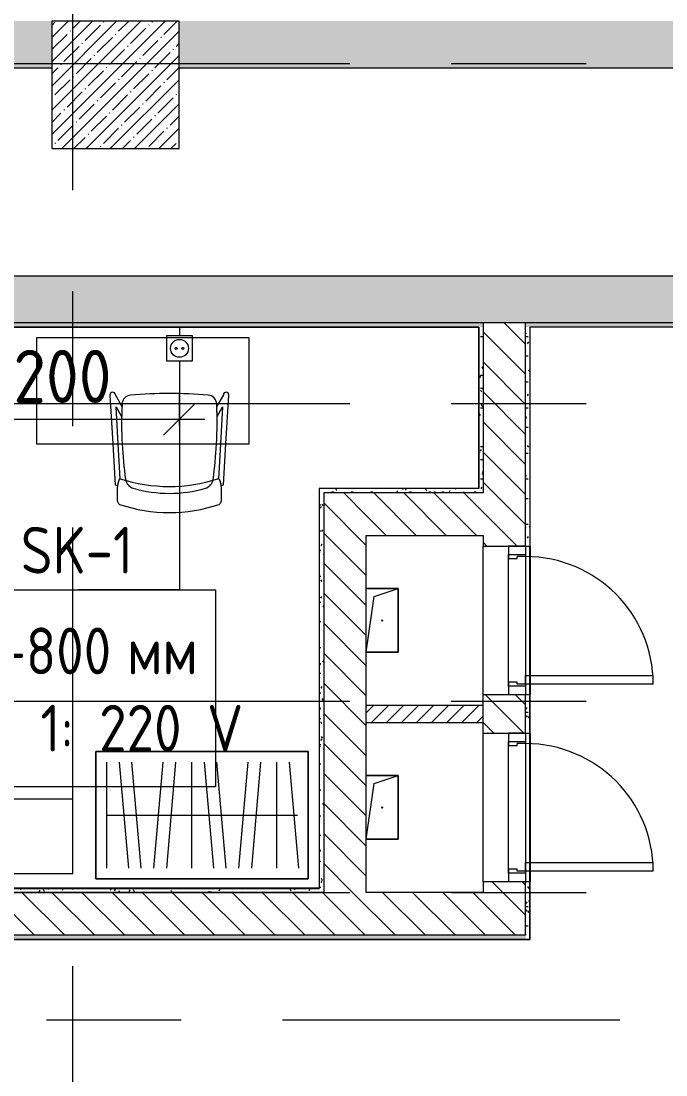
# Model space of a CAD drawing. Header units: millimetres. Extents: x -4185 to 186529, y -8553 to 29097.
# Drawn here: x 25666 to 28700, y 10241 to 15200 of the extents above; entities that cross this region are included whole.
import ezdxf

# ---------------------------------------------------------------- set-up
doc = ezdxf.new("R2010")
doc.units = ezdxf.units.MM
doc.linetypes.add('Осевая', pattern=[3175, 635, -476.25, 1587.5, -476.25])
for name, color, linetype, lineweight in [('A-ANNO-DIMS', 7, 'Continuous', 9), ('A-ANNO-DIMS-100', 7, 'Continuous', 9), ('A-DETL-GENF', 7, 'Continuous', 9), ('A-DOOR', 7, 'Continuous', 9), ('A-DOOR-1', 7, 'Continuous', 13), ('A-DOOR-FRAM', 7, 'Continuous', 13), ('A-DOOR-FRAM-1', 7, 'Continuous', 9), ('A-GENM', 7, 'Continuous', 9), ('A-WALL', 7, 'Continuous', 9), ('E-ELEC-FIXT-IDEN', 7, 'Continuous', 9), ('I-WALL', 7, 'Continuous', 9), ('S-COLS', 7, 'Continuous', 9), ('Оси-2', 7, 'Осевая', 9), ('Электрические приборы', 7, 'Continuous', 9)]:
    doc.layers.add(name, color=color, linetype=linetype, lineweight=lineweight)
for name, color, linetype, lineweight, true_color in [('A-WALL-1', 7, 'Continuous', 9, 0x3c3c3c), ('A-WALL-FNSH-1', 7, 'Continuous', 9, 0x3c3c3c), ('I-FURN-1', 7, 'Continuous', 9, 0xf0f0f0), ('Оси розеток', 7, 'Continuous', 9, 0xff1e23)]:
    doc.layers.add(name, color=color, linetype=linetype, lineweight=lineweight, true_color=true_color)
doc.styles.add('GOST Common', font='GOST_Common.ttf', dxfattribs={"width": 0.9, "height": 220})
doc.styles.add('ISOCPEUR', font='isocpeur.ttf', dxfattribs={"width": 0.9, "height": 250})
doc.dimstyles.new('ISO-2_5_0_9К_БОЛЬШОЙ', dxfattribs={"dimscale": 304.8, "dimtxt": 248.995294, "dimasz": 0.492126, "dimexe": 0.393701, "dimexo": 0.984252, "dimgap": 0, "dimtad": 1, "dimdec": 0, "dimrnd": 10, "dimzin": 0, "dimdsep": 46, "dimtxsty": 'ISOCPEUR', "dimblk1": 'OBLIQUE', "dimblk2": 'OBLIQUE', "dimsah": 1, "dimcen": 0.09, "dimdle": 0.393701, "dimazin": 0, "dimtfac": 1, "dimtdec": 4, "dimtix": 1, "dimtmove": 0, "dimatfit": 3, "dimfxl": 1, "dimtvp": 1, "dimtolj": 1, "dimtzin": 0, "dimarcsym": 2})
pattern_1 = [(45, (0, 0), (-57.02463, 57.02463), []), (45, (57.025, 0), (-57.02463, 57.02463), [100.806, -20.161, 3.353, -16.808])]
pattern_2 = [(135, (0, 0), (-70.71068, -70.71068), [])]
pattern_3 = [(0, (0, 0), (121.92, 30.48), [10.058, -81.382, 10.058, -81.382, -487.68]), (0, (0, 0), (121.92, 30.48), [-182.88, 10.058, -172.822, 10.058, -81.382, -213.36]), (0, (0, 0), (121.92, 30.48), [-457.2, 10.058, -50.902, 10.058, -142.342]), (120, (45.72, 15.24), (-87.356454, 90.345817), [10.058, -81.382, 10.058, -81.382, -487.68]), (120, (45.72, 15.24), (-87.356454, 90.345817), [-182.88, 10.058, -172.822, 10.058, -81.382, -213.36]), (120, (45.72, 15.24), (-87.356454, 90.345817), [-457.2, 10.058, -50.902, 10.058, -142.342]), (240, (60.96, 76.2), (-34.563546, -120.825817), [10.058, -81.382, 10.058, -81.382, -487.68]), (240, (60.96, 76.2), (-34.563546, -120.825817), [-182.88, 10.058, -172.822, 10.058, -81.382, -213.36]), (240, (60.96, 76.2), (-34.563546, -120.825817), [-457.2, 10.058, -50.902, 10.058, -142.342])]

# ---------------------------------------------------------------- blocks, each defined once
blk = doc.blocks.new('BSC_Колонна _Прямоугольная - 600х600-V7-План размещения напольных электротехнических лючков и розеток 1 этажа в осях 1-12')
at = {"layer": 'S-COLS'}
h = blk.add_hatch(dxfattribs=at)
h.set_pattern_fill('FP_12', color=256, style=0, pattern_type=2)
h.set_pattern_definition([(45, (-26110, -14900), (-57.02463, 57.02463), []), (45, (-26052.975, -14900), (-57.02463, 57.02463), [100.806, -20.161, 3.353, -16.808])])
h.paths.add_polyline_path([(280, -300), (300, -300), (300, 300), (-300, 300), (-300, -300)])
for p, q in [((300, 300), (-300, 300)), ((-300, 300), (-300, -300)), ((300, -300), (300, 300)), ((-300, -300), (300, -300))]:
    blk.add_line(p, q, dxfattribs=at)
blk = doc.blocks.new('GM_Отверстие прямоугольное _в плите_ - Отверстие-22228780-План размещения напольных электротехнических лючков и розеток 1 этажа в осях 1-12')
at = {"layer": 'A-GENM'}
for p, q in [((-75, 150), (75, 150)), ((75, 150), (-75, 150)), ((-37.5, 112.5), (75, 150)), ((75, 150), (75, -150)), ((75, -150), (75, 150)), ((-75, -150), (-37.5, 112.5)), ((75, -150), (-75, -150)), ((-75, -150), (75, -150))]:
    blk.add_line(p, q, dxfattribs=at)
for start, end in [(360, 180), (180, 360)]:
    blk.add_arc((0, 0), 2.5, start, end, dxfattribs=at)
blk = doc.blocks.new('110_Дверь_СКБ_1Ст - д-18 700x2100h_Технический шкаф ЭОМ и СС-23257539-План размещения напольных электротехнических лючков и розеток 1 этажа в осях 1-12')
at = {"layer": 'A-DOOR'}
blk.add_arc((312.5, 100), 600, 90, 180, dxfattribs=at)
at = {"layer": 'A-DOOR-1'}
for p, q in [((312.5, 700), (272.5, 700)), ((272.5, 100), (272.5, 700)), ((312.5, 700), (312.5, 100)), ((312.5, 100), (272.5, 100))]:
    blk.add_line(p, q, dxfattribs=at)
at = {"layer": 'A-DOOR-FRAM'}
for p, q in [((-337.5, 100), (-337.5, 20)), ((-337.5, 100), (-287.5, 100)), ((-287.5, 100), (-287.5, 60)), ((312.5, 100), (312.5, 60)), ((312.5, 100), (362.5, 100)), ((362.5, 100), (362.5, 20)), ((-277.5, 60), (-287.5, 60)), ((-277.5, 60), (-277.5, 20)), ((302.5, 60), (302.5, 20)), ((312.5, 60), (302.5, 60)), ((-337.5, 20), (-277.5, 20)), ((302.5, 20), (362.5, 20))]:
    blk.add_line(p, q, dxfattribs=at)
at = {"layer": 'A-DOOR-FRAM-1'}
for p, q in [((-297.5, 20), (-297.5, 100)), ((-297.5, 100), (322.5, 100)), ((322.5, 100), (322.5, 20)), ((322.5, 20), (-297.5, 20))]:
    blk.add_line(p, q, dxfattribs=at)
blk = doc.blocks.new('Блок Розеток и Выключателей - Блок Розеток и Выключателей_SK1-27362739-План размещения напольных электротехнических лючков и розеток 1 этажа в осях 1-12')
at = {"layer": 'A-DETL-GENF'}
for p, q in [((-60, -40), (60, -40)), ((-60, -160), (-60, -40)), ((60, -40), (60, -160)), ((60, -160), (-60, -160))]:
    blk.add_line(p, q, dxfattribs=at)
for centre, radius in [((0, -100), 42), ((-15.6, -100), 4.8), ((15.6, -100), 4.8)]:
    blk.add_circle(centre, radius, dxfattribs=at)
at = {"layer": 'Оси розеток'}
blk.add_line((0, 0), (0, -40), dxfattribs=at)
blk = doc.blocks.new('Шкаф с вешалками - 2000-V101-План размещения напольных электротехнических лючков и розеток 1 этажа в осях 1-12')
at = {"layer": 'A-DETL-GENF'}
for p, q in [((50, 550), (50, 50)), ((110, 550), (153.7, 50)), ((213.7, 50), (170, 550)), ((273.7, 50), (317.5, 550)), ((333.7, 50), (377.5, 550)), ((450, 550), (450, 50)), ((510, 550), (553.7, 50)), ((613.7, 50), (570, 550)), ((673.7, 50), (717.5, 550)), ((733.7, 50), (777.5, 550)), ((850, 550), (850, 50)), ((910, 550), (953.7, 50)), ((50, 300), (950, 300))]:
    blk.add_line(p, q, dxfattribs=at)
at = {"layer": 'I-FURN-1'}
for p, q in [((1000, 600), (0, 600)), ((0, 600), (0, 0)), ((0, 0), (0, 600)), ((0, 600), (1000, 600)), ((1000, 0), (1000, 600)), ((1000, 600), (1000, 0)), ((0, 0), (1000, 0)), ((1000, 0), (0, 0))]:
    blk.add_line(p, q, dxfattribs=at)
blk = doc.blocks.new('Chair_1 noor 78578 - 1_1-25531733-План размещения напольных электротехнических лючков и розеток 1 этажа в осях 1-12')
at = {"layer": 'I-FURN-1'}
for p, q in [((-130.5, 405.7), (-130.5, 344.8)), ((359.1, 344.8), (359.1, 405.7)), ((-141.2, 329.7), (-152, 138.1)), ((-126.6, 138.1), (-117.3, 302)), ((345.9, 302), (355.2, 138.1)), ((380.6, 138.1), (369.8, 329.7)), ((-152, 138.1), (-165.1, -92)), ((-136.5, -37.1), (-126.6, 138.1)), ((355.2, 138.1), (365.1, -37.1)), ((393.7, -92), (380.6, 138.1)), ((-110.2, 8.6), (-136.5, -37.1)), ((365.1, -37.1), (338.8, 8.6)), ((-139.7, -93.5), (-108.8, -39.9)), ((337.4, -39.9), (368.3, -93.5))]:
    blk.add_line(p, q, dxfattribs=at)
for centre, radius, start, end in [((114.3, -271.9), 732.8, 71.3174, 108.6833), ((114.3, -239.2), 609.6, 73.8265, 106.1735), ((114.3, -279.3), 660.4, 111.7, 112.7563), ((-37.4, 344.8), 93.1, 180, 204.9864), ((-37.4, 344.8), 93.1, 186.4785, 204.9864), ((-116, 308.2), 6.35, 204.9864, 258.4091), ((-116, 308.2), 6.35, 204.9864, 287.8276), ((114.3, -408), 746, 71.9445, 107.8276), ((1798.9, 37.7), 1909.3, 171.9659, 176.9851), ((-41.4, 297.5), 50.8, 106.1735, 171.9659), ((270, 297.5), 50.8, 8.0341, 73.8265), ((-1570.3, 37.7), 1909.3, 3.0149, 8.0341), ((344.3, 307.4), 6.35, 281.4186, 334.477), ((344.6, 308.2), 6.35, 281.5909, 335.0136), ((266, 344.8), 93.1, 334.477, 360), ((266, 344.8), 93.1, 335.0136, 353.5215), ((114.3, -279.3), 660.4, 67.2437, 68.3), ((1798.9, 37.7), 1909.3, 176.9851, 182.6261), ((-1570.3, 37.7), 1909.3, 357.3739, 3.0149), ((1798.9, 37.7), 1909.3, 180.8761, 182.3307), ((-1570.3, 37.7), 1909.3, 357.6693, 359.1239), ((-152.4, -92.7), 12.7, 176.75, 356.75), ((-64, -47.7), 44.5, 182.6261, 265.0912), ((114.8, 2033.8), 2133.6, 265.0912, 274.9044), ((292.6, -47.7), 44.4, 275.9396, 357.3739), ((381, -92.7), 12.7, 183.25, 3.25)]:
    blk.add_arc(centre, radius, start, end, dxfattribs=at)
for points in [[(-120.4, 422.3), (-122, 420.8), (-124.7, 417.8), (-127.8, 413.5), (-129.8, 409.4), (-130.4, 406.9), (-130.5, 405.7)], [(359.1, 405.7), (359, 406.9), (358.4, 409.4), (356.4, 413.5), (353.3, 417.8), (350.6, 420.8), (349, 422.3)]]:
    blk.add_open_spline(points, degree=3, dxfattribs=at)
blk = doc.blocks.new('Стол базовый прямоугольный - 1_104-25478991-План размещения напольных электротехнических лючков и розеток 1 этажа в осях 1-12')
at = {"layer": 'I-FURN-1'}
for p, q in [((500, 250), (-500, 250)), ((-500, 250), (-500, -250)), ((500, -250), (500, 250)), ((-500, -250), (500, -250))]:
    blk.add_line(p, q, dxfattribs=at)
blk = doc.blocks.new('Стол базовый прямоугольный - 3_2-25582691-План размещения напольных электротехнических лючков и розеток 1 этажа в осях 1-12')
at = {"layer": 'I-FURN-1'}
for p, q in [((600, 175), (-600, 175)), ((-600, 175), (-600, -175)), ((600, -175), (600, 175)), ((-600, -175), (600, -175))]:
    blk.add_line(p, q, dxfattribs=at)
blk = doc.blocks.new('DIMBLOCK37-План размещения напольных электротехнических лючков и розеток 1 этажа в осях 1-12')
at = {"layer": 'A-ANNO-DIMS-100'}
for p, q in [((25211.2, 13300), (25211.2, 13446.4)), ((26411.2, 13300), (26411.2, 13446.4)), ((25211.2, 13326.4), (26531.2, 13326.4)), ((25211.2, 13326.4), (25211.2, 13300)), ((26411.2, 13326.4), (26411.2, 13300))]:
    blk.add_line(p, q, dxfattribs=at)
at = {"layer": 'A-ANNO-DIMS-100', "lineweight": 20}
for p, q in [((25211.2, 13326.4), (25286.2, 13401.4)), ((26411.2, 13326.4), (26486.2, 13401.4)), ((25211.2, 13326.4), (25136.2, 13251.4)), ((26411.2, 13326.4), (26336.2, 13251.4))]:
    blk.add_line(p, q, dxfattribs=at)
at = {"layer": 'A-ANNO-DIMS-100', "color": 0, "insert": (25516.8, 13653), "char_height": 250, "width": 706.764, "attachment_point": 1, "line_spacing_factor": 1.149209, "style": 'ISOCPEUR'}
blk.add_mtext('1200', dxfattribs=at)
blk = doc.blocks.new('_Oblique')
at = {"color": 0, "linetype": 'ByBlock', "lineweight": -2}
blk.add_line((-0.5, -0.5), (0.5, 0.5), dxfattribs=at)

msp = doc.modelspace()

# ---------------------------------------------------------------- hatches: boundary and pattern name
at = {"layer": 'I-WALL'}
h = msp.add_hatch(dxfattribs=at)
h.set_pattern_fill('FP_1', color=256, style=0, pattern_type=2)
h.set_pattern_definition(pattern_1)
h.paths.add_polyline_path([(25810, 14980), (25810, 15200), (22510, 15200), (22510, 14980), (25790, 14980)])
h.paths.add_polyline_path([(30790, 14980), (33010, 14980), (33010, 15200), (30610, 15200), (30610, 14980)])
h.paths.add_polyline_path([(30010, 14980), (30010, 15200), (26410, 15200), (26410, 14980), (28760, 14980)])
h = msp.add_hatch(dxfattribs=at)
h.set_pattern_fill('FP_1', color=256, style=0, pattern_type=2)
h.set_pattern_definition(pattern_1)
h.paths.add_polyline_path([(25813.5, 13780), (30790, 13780), (30790, 14000), (22590, 14000), (22590, 13780), (25141, 13780)])
h = msp.add_hatch(dxfattribs=at)
h.set_pattern_fill('FP_84', color=256, style=0, pattern_type=2)
h.set_pattern_definition(pattern_3)
h.paths.add_polyline_path([(22810, 13760), (27840, 13760), (27840, 13780), (22810, 13780)])
h = msp.add_hatch(dxfattribs=at)
h.set_pattern_fill('FP_84', color=256, style=0, pattern_type=2)
h.set_pattern_definition(pattern_3)
h.paths.add_polyline_path([(27831, 12980), (27840, 12980), (27840, 13760), (27820, 13760), (27820, 12980)])
h = msp.add_hatch(dxfattribs=at)
h.set_pattern_fill('FP_18', color=256, style=0, pattern_type=2)
h.set_pattern_definition(pattern_2)
h.paths.add_polyline_path([(27840, 10900), (28040, 10900), (28040, 11150), (27840, 11150), (27840, 11100)])
h.paths.add_polyline_path([(28040, 11850), (28040, 12030), (27840, 12030), (27840, 11850)])
h.paths.add_polyline_path([(27840, 12730), (28040, 12730), (28040, 13780), (27840, 13780), (27840, 12780)])
h = msp.add_hatch(dxfattribs=at)
h.set_pattern_fill('FP_84', color=256, style=0, pattern_type=2)
h.set_pattern_definition(pattern_3)
h.paths.add_polyline_path([(28040, 13760), (34210, 13760), (34210, 13780), (28040, 13780)])
h = msp.add_hatch(dxfattribs=at)
h.set_pattern_fill('FP_84', color=256, style=0, pattern_type=2)
h.set_pattern_definition(pattern_3)
h.paths.add_polyline_path([(28060, 10880), (28060, 11150), (28040, 11150), (28040, 10880)])
h.paths.add_polyline_path([(28040, 11850), (28060, 11850), (28060, 12030), (28040, 12030), (28040, 11900)])
h.paths.add_polyline_path([(28040, 12730), (28060, 12730), (28060, 13760), (28040, 13760), (28040, 12980)])
h = msp.add_hatch(dxfattribs=at)
h.set_pattern_fill('FP_84', color=256, style=0, pattern_type=2)
h.set_pattern_definition(pattern_3)
h.paths.add_polyline_path([(27820, 12980), (27820, 13000), (27070, 13000), (27070, 12980), (27807, 12980)])
h = msp.add_hatch(dxfattribs=at)
h.set_pattern_fill('FP_84', color=256, style=0, pattern_type=2)
h.set_pattern_definition(pattern_3)
h.paths.add_polyline_path([(27070, 11120), (27090, 11120), (27090, 12980), (27070, 12980), (27070, 11132)])
h = msp.add_hatch(dxfattribs=at)
h.set_pattern_fill('FP_18', color=256, style=0, pattern_type=2)
h.set_pattern_definition(pattern_2)
h.paths.add_polyline_path([(27090, 11100), (27290, 11100), (27290, 12980), (27090, 12980), (27090, 12350.9)])
h = msp.add_hatch(dxfattribs=at)
h.set_pattern_fill('FP_18', color=256, style=0, pattern_type=2)
h.set_pattern_definition(pattern_2)
h.paths.add_polyline_path([(27290, 12780), (27840, 12780), (27840, 12980), (27290, 12980)])
h = msp.add_hatch(dxfattribs=at)
h.set_pattern_fill('FP_19', color=256, style=0, pattern_type=2)
h.set_pattern_definition([(45, (0, 0), (-35.35534, 35.35534), [])])
h.paths.add_polyline_path([(27840, 11900), (27840, 11980), (27290, 11980), (27290, 11900), (27831, 11900)])
h = msp.add_hatch(dxfattribs=at)
h.set_pattern_fill('FP_84', color=256, style=0, pattern_type=2)
h.set_pattern_definition(pattern_3)
h.paths.add_polyline_path([(27017.3, 11100), (27090, 11100), (27090, 11120), (24670, 11120), (24670, 11100), (26017.3, 11100)])
h = msp.add_hatch(dxfattribs=at)
h.set_pattern_fill('FP_18', color=256, style=0, pattern_type=2)
h.set_pattern_definition(pattern_2)
h.paths.add_polyline_path([(27840, 10900), (27840, 11100), (24420, 11100), (24420, 10900), (27831, 10900)])
h.paths.add_polyline_path([(22840, 10900), (22840, 11100), (22790, 11100), (22790, 10900)])
h.paths.add_polyline_path([(23590, 10900), (23720, 10900), (23720, 11100), (23540, 11100), (23540, 10900)])
h = msp.add_hatch(dxfattribs=at)
h.set_pattern_fill('FP_84', color=256, style=0, pattern_type=2)
h.set_pattern_definition(pattern_3)
h.paths.add_polyline_path([(22590.4, 10880), (22840, 10880), (22840, 10900), (22570, 10900), (22570, 10880), (22590, 10880)])
h.paths.add_polyline_path([(28040, 10880), (28040, 10900), (24420, 10900), (24420, 10880), (27895, 10880)])
h.paths.add_polyline_path([(23720, 10880), (23720, 10900), (23540, 10900), (23540, 10880), (23670, 10880)])

# ---------------------------------------------------------------- linework, layer by layer
at = {"layer": 'A-WALL'}
for p, q in [((27820, 13760), (22810, 13760)), ((27820, 13000), (27820, 13760)), ((34210, 13760), (28060, 13760)), ((27820, 13000), (27070, 13000)), ((27070, 11120), (27070, 13000)), ((27840, 11850), (27840, 12030))]:
    msp.add_line(p, q, dxfattribs=at)
at = {"layer": 'A-WALL-1'}
for p, q in [((22510, 14980), (25810, 14980)), ((26410, 14980), (30010, 14980)), ((30790, 14000), (22590, 14000)), ((34210, 13780), (22590, 13780)), ((27840, 13780), (27840, 12980)), ((28040, 12730), (28040, 13780)), ((28060, 13759), (28060, 13760)), ((27090, 12980), (27090, 11100)), ((27840, 12980), (27090, 12980)), ((27290, 11100), (27290, 12780)), ((27290, 12780), (27840, 12780)), ((27840, 12780), (27840, 12730)), ((27840, 12730), (28060, 12730)), ((28060, 12030), (27840, 12030)), ((28040, 11850), (28040, 12030)), ((28060, 11850), (28060, 12030)), ((27840, 11980), (27290, 11980)), ((27290, 11900), (27840, 11900)), ((27840, 11850), (28060, 11850)), ((27070, 11120), (24690, 11120)), ((27840, 11150), (27840, 11100)), ((28060, 11150), (27840, 11150)), ((28040, 10900), (28040, 11150)), ((28060, 10880), (28060, 11150)), ((27090, 11100), (24670, 11100)), ((27840, 11100), (27290, 11100)), ((24420, 10900), (28040, 10900)), ((24420, 10880), (28060, 10880))]:
    msp.add_line(p, q, dxfattribs=at)
at = {"layer": 'A-WALL-FNSH-1'}
for p, q in [((25200, 13759), (27819, 13759)), ((27819, 13759), (27819, 13001)), ((28060, 13759), (28060, 12730)), ((34231, 13759), (28060, 13759)), ((28061, 12730), (28061, 13759)), ((27069, 13001), (27069, 11119)), ((27819, 13001), (27069, 13001)), ((28060, 12730), (28061, 12730)), ((28061, 12030), (28060, 12030)), ((28061, 11850), (28061, 12030)), ((28060, 11850), (28061, 11850)), ((24691, 11119), (27069, 11119)), ((28061, 11150), (28060, 11150)), ((28061, 10879), (28061, 11150)), ((24420, 10879), (28061, 10879))]:
    msp.add_line(p, q, dxfattribs=at)
at = {"layer": 'E-ELEC-FIXT-IDEN'}
for p, q in [((26411.2, 13600), (26411.2, 12524.1)), ((26411.2, 12524.1), (25938.4, 12524.1))]:
    msp.add_line(p, q, dxfattribs=at)
at = {"layer": 'E-ELEC-FIXT-IDEN', "flags": 128}
msp.add_lwpolyline([(25296.6, 12524.1), (26580.2, 12524.1), (26580.2, 11596.1), (25296.6, 11596.1)], close=True, dxfattribs=at)
at = {"layer": 'I-WALL'}
for p, q in [((27840, 12030), (27840, 12730)), ((28040, 12730), (28040, 12690)), ((28060, 12030), (28060, 12730)), ((28061, 12730), (28061, 12030)), ((28040, 12070), (28040, 12030)), ((27840, 11150), (27840, 11850)), ((28040, 11850), (28040, 11810)), ((28060, 11150), (28060, 11850)), ((28061, 11850), (28061, 11150)), ((28040, 11190), (28040, 11150))]:
    msp.add_line(p, q, dxfattribs=at)
at = {"layer": 'Оси-2'}
for p, q in [((25910, 593.7), (25910, 24898.1)), ((-885.2, 15000), (35457, 15000)), ((-885.2, 13400), (35457, 13400)), ((-885.2, 12000), (35457, 12000)), ((-885.2, 11100), (36057, 11100)), ((384.8, 10500), (36057, 10500))]:
    msp.add_line(p, q, dxfattribs=at)

# ---------------------------------------------------------------- block references
at = {"layer": 'A-DOOR', "rotation": 270}
for p in [(27940, 12392.5), (27940, 11512.5)]:
    msp.add_blockref('110_Дверь_СКБ_1Ст - д-18 700x2100h_Технический шкаф ЭОМ и СС-23257539-План размещения напольных электротехнических лючков и розеток 1 этажа в осях 1-12', p, dxfattribs=at)
at = {"layer": 'A-GENM'}
for p in [(27365, 12380), (27365, 11500)]:
    msp.add_blockref('GM_Отверстие прямоугольное _в плите_ - Отверстие-22228780-План размещения напольных электротехнических лючков и розеток 1 этажа в осях 1-12', p, dxfattribs=at)
at = {"layer": 'I-FURN-1'}
for name, p in [('Стол базовый прямоугольный - 1_104-25478991-План размещения напольных электротехнических лючков и розеток 1 этажа в осях 1-12', (26238.6, 13460)), ('Шкаф с вешалками - 2000-V101-План размещения напольных электротехнических лючков и розеток 1 этажа в осях 1-12', (26017.3, 11163.4))]:
    msp.add_blockref(name, p, dxfattribs=at)
at = {"layer": 'I-FURN-1', "rotation": 180}
for name, p in [('Chair_1 noor 78578 - 1_1-25531733-План размещения напольных электротехнических лючков и розеток 1 этажа в осях 1-12', (26477.9, 13348.1)), ('Стол базовый прямоугольный - 3_2-25582691-План размещения напольных электротехнических лючков и розеток 1 этажа в осях 1-12', (25310, 11363.9))]:
    msp.add_blockref(name, p, dxfattribs=at)
at = {"layer": 'S-COLS'}
msp.add_blockref('BSC_Колонна _Прямоугольная - 600х600-V7-План размещения напольных электротехнических лючков и розеток 1 этажа в осях 1-12', (26110, 14900), dxfattribs=at)
at = {"layer": 'Электрические приборы'}
msp.add_blockref('Блок Розеток и Выключателей - Блок Розеток и Выключателей_SK1-27362739-План размещения напольных электротехнических лючков и розеток 1 этажа в осях 1-12', (26411.2, 13760), dxfattribs=at)

# ---------------------------------------------------------------- texts
at = {"layer": 'E-ELEC-FIXT-IDEN', "char_height": 220, "attachment_point": 1, "style": 'GOST Common'}
for s, insert, width in [('SK-1', (25664.8, 12820.2), 656.582), ('H-800 ', (25396.6, 12346.4), 930.759), ('мм', (26164.5, 12346.4), 375.19), ('   1: 220 V', (25396.6, 11982.6), 1291.519)]:
    msp.add_mtext(s, dxfattribs=dict(at, insert=insert, width=width))

# ---------------------------------------------------------------- dimensions: what is measured, and where the dimension line sits
at = {"layer": 'A-ANNO-DIMS'}
dim = msp.add_linear_dim(base=(26411.2, 13326.4), p1=(25211.2, 13600), p2=(26411.2, 13600), dimstyle='ISO-2_5_0_9К_БОЛЬШОЙ', override={"dimpost": '<>', "dimfxl": 1200}, dxfattribs=at)
dim.commit()
dim.dimension.update_dxf_attribs({"geometry": 'DIMBLOCK37-План размещения напольных электротехнических лючков и розеток 1 этажа в осях 1-12', "text_midpoint": (25811.2, 13451.4)})

doc.saveas('drawing.dxf')
